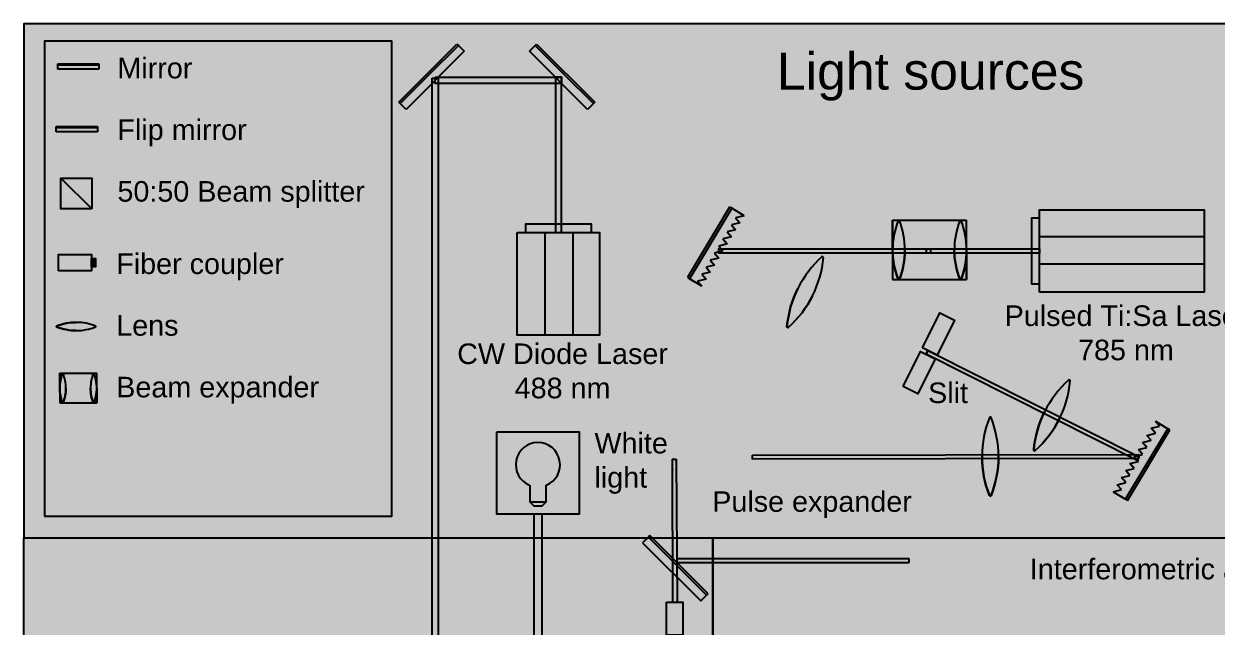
# Model space of a CAD drawing. Header units: millimetres. Extents: x -2208 to 2632, y -2461 to 1392.
# Drawn here: x -2208 to 983, y -223 to 1392 of the extents above; entities that cross this region are included whole.
import ezdxf
from ezdxf.enums import TextEntityAlignment as Align

# ---------------------------------------------------------------- set-up
doc = ezdxf.new("R2010")
doc.units = ezdxf.units.MM
for name, color, linetype, transparency in [('BlueLaser', 5, 'Continuous', 0.3), ('RedLaser', 1, 'Continuous', 0.3), ('RedLaserPulseshaper', 1, 'Continuous', 0.3), ('Setup', 255, 'Continuous', 0.85)]:
    doc.layers.add(name, color=color, linetype=linetype, transparency=transparency)
for name, color, linetype in [('Elements', 255, 'Continuous'), ('Fiber', 154, 'Continuous'), ('Legend', 7, 'Continuous'), ('Text', 255, 'Continuous')]:
    doc.layers.add(name, color=color, linetype=linetype)
doc.layers.add('WhiteLight', color=7, linetype='Continuous', true_color=0xffffff)
doc.styles.add('Label', font='arial.ttf', dxfattribs={"height": 50})
pattern_1 = [(0, (-8.3576, -258.449), (0, 7.6835), [5.588, -2.0955]), (90, (-8.3576, -258.449), (-7.6835, 5e-16), [5.588, -2.0955])]

# ---------------------------------------------------------------- blocks, each defined once
blk = doc.blocks.new('Laser1')
at = {"layer": 'Elements', "true_color": 0x000000}
h = blk.add_hatch(color=18, dxfattribs=at)
h.dxf.hatch_style = 1
h.paths.add_polyline_path([(-80, 220), (-80, 200), (80, 200), (80, 220)])
at = {"layer": 'Elements'}
h = blk.add_hatch(color=256, dxfattribs=at)
h.dxf.hatch_style = 1
h.set_gradient(color1=(91, 91, 91), color2=(173, 173, 173), name='CYLINDER')
h.paths.add_polyline_path([(-100, -200), (100, -200), (100, 200), (-100, 200)])
for points in [[(-80, 200), (80, 200), (80, 220), (-80, 220)], [(-100, 200), (100, 200), (100, -200), (-100, -200)]]:
    blk.add_lwpolyline(points, close=True, dxfattribs=at)
blk = doc.blocks.new('Reflection_Grating')
h = blk.add_hatch(color=256)
h.dxf.hatch_style = 1
h.set_gradient(color1=(255, 0, 0), one_color=1, tint=1, name='CYLINDER')
h.paths.add_polyline_path([(-45, -15), (-60, 0), (-65, -15), (-80, 0), (-85, -15), (-100, 0), (-100, -35), (100, -35), (100, 0), (95, -15), (80, 0), (75, -15), (60, 0), (55, -15), (40, 0), (35, -15), (20, 0), (15, -15), (0, 0), (-5, -15), (-20, 0), (-25, -15), (-40, 0)])
at = {"true_color": 0x000000}
h = blk.add_hatch(color=18, dxfattribs=at)
h.dxf.hatch_style = 1
h.paths.add_polyline_path([(100, -41), (100, -35), (-100, -35), (-100, -41)])
for p, q in [((-100, -35), (-100, -41)), ((-100, -41), (100, -41)), ((100, -41), (100, -35))]:
    blk.add_line(p, q)
at = {"layer": 'Elements'}
for p, q in [((-100, 0), (-85, -15)), ((-100, 0), (-100, -35)), ((-85, -15), (-80, 0)), ((-80, 0), (-65, -15)), ((-65, -15), (-60, 0)), ((-60, 0), (-45, -15)), ((-45, -15), (-40, 0)), ((-40, 0), (-25, -15)), ((-25, -15), (-20, 0)), ((-20, 0), (-5, -15)), ((-5, -15), (0, 0)), ((0, 0), (15, -15)), ((15, -15), (20, 0)), ((20, 0), (35, -15)), ((35, -15), (40, 0)), ((40, 0), (55, -15)), ((55, -15), (60, 0)), ((60, 0), (75, -15)), ((75, -15), (80, 0)), ((80, 0), (95, -15)), ((95, -15), (100, 0)), ((100, 0), (100, -35)), ((-100, -35), (100, -35))]:
    blk.add_line(p, q, dxfattribs=at)
blk = doc.blocks.new('Lens')
at = {"layer": 'Elements', "true_color": 0x8affff, "transparency": 33554559}
h = blk.add_hatch(color=131, dxfattribs=at)
h.dxf.hatch_style = 1
h.paths.add_polyline_path([(-94.8, 2.1, 0.682299), (-94.8, -2.1, 0.093597), (0, -20, 0.093597), (94.8, -2.1, 0.682299), (94.8, 2.1, 0.093597), (0, 20, 0.093597)])
at = {"layer": 'Elements'}
blk.add_lwpolyline([(0, -20, -0.093597), (-94.8, -2.1, -0.682299), (-94.8, 2.1, 0.682299), (-94.8, -2.1, 0.093597), (0, -20, 0.093597), (94.8, -2.1, 0.682299), (94.8, 2.1, 0.093597), (0, 20, 0.093597), (-94.8, 2.1, -0.093597), (0, 20, 0.093597), (-94.8, 2.1, -0.093597), (0, 20)], format="xyb", dxfattribs=at)
blk = doc.blocks.new('Slit')
at = {"layer": 'Elements', "true_color": 0x000000}
h = blk.add_hatch(color=18, dxfattribs=at)
h.dxf.hatch_style = 1
h.set_gradient(color1=(173, 173, 173))
h.paths.add_polyline_path([(-100, 20), (-100, -20), (-5, -20), (-5, 20)])
h = blk.add_hatch(color=18, dxfattribs=at)
h.dxf.hatch_style = 1
h.set_gradient(color1=(173, 173, 173), rotation=180)
h.paths.add_polyline_path([(5, 19.9), (5, -20.1), (100, -19.9), (100, 20.1)])
at = {"layer": 'Elements'}
for points in [[(-100, 20), (-5, 20), (-5, -20), (-100, -20)], [(5, 19.9), (100, 20.1), (100, -19.9), (5, -20.1)]]:
    blk.add_lwpolyline(points, close=True, dxfattribs=at)
blk = doc.blocks.new('FiberCoupler')
at = {"layer": 'Elements', "true_color": 0x000000}
h = blk.add_hatch(color=18, dxfattribs=at)
h.dxf.hatch_style = 1
h.set_gradient(color1=(45, 58, 73), color2=(106, 134, 164))
h.paths.add_polyline_path([(-10, 0), (-20, 0), (-20, -80), (-10, -80)])
h = blk.add_hatch(color=18, dxfattribs=at)
h.dxf.hatch_style = 1
h.set_gradient(color1=(106, 134, 164), color2=(176, 191, 207), one_color=1, tint=0.75, name='CYLINDER')
h.paths.add_polyline_path([(10, 0), (-10, 0), (-10, -80), (10, -80)])
h = blk.add_hatch(color=18, dxfattribs=at)
h.dxf.hatch_style = 1
h.paths.add_polyline_path([(20, 0), (10, 0), (10, -80), (20, -80)])
h = blk.add_hatch(color=18, dxfattribs=at)
h.dxf.hatch_style = 1
h.set_gradient(color1=(45, 58, 73), color2=(106, 134, 164), rotation=180)
h.paths.add_polyline_path([(20, 0), (10, 0), (10, -80), (20, -80)])
h = blk.add_hatch(color=18, dxfattribs=at)
h.dxf.hatch_style = 1
h.set_gradient(color1=(45, 58, 73), color2=(182, 196, 210), rotation=180, tint=0.71, name='CYLINDER')
h.paths.add_polyline_path([(10, -80), (-10, -80), (-10, -90), (10, -90)])
at = {"layer": 'Elements'}
blk.add_line((-10, -80), (10, -80), dxfattribs=at)
for points in [[(-20, 0), (20, 0), (20, -80), (-20, -80)], [(-10, -80), (10, -80), (10, -90), (-10, -90)]]:
    blk.add_lwpolyline(points, close=True, dxfattribs=at)
blk = doc.blocks.new('Laser2')
at = {"layer": 'Elements', "true_color": 0x000000}
h = blk.add_hatch(color=18, dxfattribs=at)
h.dxf.hatch_style = 1
h.paths.add_polyline_path([(-80, 270), (-80, 250), (80, 250), (80, 270)])
at = {"layer": 'Elements'}
h = blk.add_hatch(color=256, dxfattribs=at)
h.dxf.hatch_style = 1
h.set_gradient(color1=(91, 91, 91), color2=(173, 173, 173), name='CYLINDER')
h.paths.add_polyline_path([(-100, 0), (100, 0), (100, 250), (-100, 250)])
for points in [[(-80, 250), (80, 250), (80, 270), (-80, 270)], [(-100, 250), (100, 250), (100, 0), (-100, 0)]]:
    blk.add_lwpolyline(points, close=True, dxfattribs=at)
blk = doc.blocks.new('Mirror')
at = {"layer": 'Elements', "true_color": 0x000000}
h = blk.add_hatch(color=18, dxfattribs=at)
h.dxf.hatch_style = 1
h.paths.add_polyline_path([(0, 20), (100, 20), (100, 25), (-100, 25), (-100, 20)])
at = {"layer": 'Elements'}
h = blk.add_hatch(color=9, dxfattribs=at)
h.dxf.hatch_style = 1
h.set_gradient(color1=(173, 173, 173), name='CYLINDER')
h.paths.add_polyline_path([(0, 20), (-100, 20), (-100, 0), (100, 0), (100, 20)])
for p, q in [((-100, 20), (-100, 25)), ((-100, 25), (100, 25)), ((-100, 0), (-100, 20)), ((-100, 20), (0, 20)), ((100, 0), (-100, 0)), ((0, 20), (100, 20)), ((0, 20), (0, 20)), ((100, 25), (100, 20)), ((100, 20), (100, 0))]:
    blk.add_line(p, q, dxfattribs=at)
blk = doc.blocks.new('WhiteLight')
at = {"layer": 'Elements'}
h = blk.add_hatch(color=256, dxfattribs=at)
h.dxf.hatch_style = 1
h.set_gradient(color1=(132, 132, 132), color2=(214, 214, 214), rotation=90, tint=1, name='HEMISPHERICAL')
h.paths.add_polyline_path([(-100, -100), (100, -100), (100, 100), (-100, 100)])
h.paths.add_polyline_path([(20, -30), (20, -70), (10, -80), (-10, -80), (-20, -70), (-20, -30, -5.192582)], flags=16)
at = {"layer": 'Elements', "true_color": 0xffffff}
h = blk.add_hatch(color=7, dxfattribs=at)
h.dxf.hatch_style = 1
h.set_gradient(color1=(214, 214, 214), one_color=1, tint=1, name='SPHERICAL')
h.paths.add_polyline_path([(-20, -30), (-20, -70), (20, -70), (20, -30, 5.192582)])
at = {"layer": 'Elements'}
h = blk.add_hatch(color=256, dxfattribs=at)
h.dxf.hatch_style = 1
h.set_gradient(color1=(91, 91, 91), color2=(0, 0, 0), one_color=1, name='INVCYLINDER')
h.paths.add_polyline_path([(20, -30), (-20, -30), (-20, -70), (20, -70)])
h = blk.add_hatch(color=256, dxfattribs=at)
h.dxf.hatch_style = 1
h.set_gradient(color1=(91, 91, 91), color2=(0, 0, 0), one_color=1, name='INVCYLINDER')
h.paths.add_polyline_path([(10, -80), (20, -70), (-20, -70), (-10, -80)])
for p, q in [((-20, -70), (-10, -80)), ((-10, -80), (10, -80)), ((10, -80), (20, -70))]:
    blk.add_line(p, q, dxfattribs=at)
blk.add_lwpolyline([(-100, 100), (100, 100), (100, -100), (-100, -100)], close=True, dxfattribs=at)
blk.add_lwpolyline([(-20, -30), (-20, -70), (20, -70), (20, -30)], dxfattribs=at)
blk.add_arc((0, 20), 53.9, 291.8014, 248.1986, dxfattribs=at)
blk = doc.blocks.new('BeamExpander')
at = {"layer": 'Elements'}
for p, q in [((-90, 72.2), (90, 72.2)), ((-90, 0), (-90, 72.2)), ((-90, 72.2), (-90, -72.2)), ((90, -72.2), (90, 72.2)), ((90, 0), (90, -72.2)), ((-90, -72.2), (90, -72.2))]:
    blk.add_line(p, q, dxfattribs=at)
at = {"layer": 'Elements', "xscale": 0.75, "yscale": 0.75, "zscale": 0.75, "rotation": 90}
for p in [(-75, 0), (75, 0)]:
    blk.add_blockref('Lens', p, dxfattribs=at)
blk = doc.blocks.new('Mirror_Flip')
at = {"layer": 'Elements', "true_color": 0x000000, "transparency": 33554495}
h = blk.add_hatch(color=18, dxfattribs=at)
h.dxf.hatch_style = 1
h.paths.add_polyline_path([(0, 20), (100, 20), (100, 25), (-100, 25), (-100, 20)])
at = {"layer": 'Elements', "transparency": 33554495}
h = blk.add_hatch(color=9, dxfattribs=at)
h.dxf.hatch_style = 1
h.set_gradient(color1=(173, 173, 173), name='CYLINDER')
h.paths.add_polyline_path([(0, 20), (-100, 20), (-100, 0), (100, 0), (100, 20)])
at = {"layer": 'Elements'}
for p, q in [((-100, 20), (-100, 25)), ((-100, 25), (100, 25)), ((-100, 0), (-100, 20)), ((-100, 20), (0, 20)), ((100, 0), (-100, 0)), ((0, 20), (100, 20)), ((0, 20), (0, 20)), ((100, 25), (100, 20)), ((100, 20), (100, 0))]:
    blk.add_line(p, q, dxfattribs=at)
blk = doc.blocks.new('BeamSplitter_Square')
at = {"layer": 'Elements'}
h = blk.add_hatch(color=256, dxfattribs=at)
h.dxf.hatch_style = 1
h.set_gradient(color1=(173, 173, 173), rotation=315, centered=1, name='CURVED')
h.paths.add_polyline_path([(-75, 75), (-75, -75), (75, -75)], flags=17)
h.paths.add_polyline_path([(75, 75), (-75, 75), (75, -75)], flags=17)
blk.add_line((-75, 75), (75, -75), dxfattribs=at)
blk.add_lwpolyline([(75, -75), (-75, -75), (-75, 75), (75, 75)], close=True, dxfattribs=at)

msp = doc.modelspace()

# ---------------------------------------------------------------- hatches: boundary and pattern name
at = {"layer": 'BlueLaser'}
h = msp.add_hatch(dxfattribs=at)
h.set_pattern_fill('ANGLE', color=256, scale=1.1)
h.set_pattern_definition(pattern_1)
h.paths.add_polyline_path([(1819.1, 219.1), (2213.4, 219.1), (2213.4, 325.8), (1819.1, 325.8)], flags=9)
h.paths.add_polyline_path([(1819.1, 386.8), (2321.1, 386.8), (2321.1, 493.6), (1819.1, 493.6)], flags=9)
h.paths.add_polyline_path([(1819.1, 551.8), (2567.8, 551.8), (2567.8, 658.6), (1819.1, 658.6)], flags=9)
h.paths.add_polyline_path([(1818.9, 716.6), (2452.9, 716.6), (2452.9, 824.8), (1818.9, 824.8)], flags=9)
h.paths.add_polyline_path([(1819.3, 883), (2341.4, 883), (2341.4, 988.4), (1819.3, 988.4)], flags=9)
h.paths.add_polyline_path([(1822.9, 1065.9), (2155.1, 1065.9), (2155.1, 1149.8), (1822.9, 1149.8)], flags=9)
h.paths.add_polyline_path([(1822.7, 1230.7), (2219.4, 1230.7), (2219.4, 1315.9), (1822.7, 1315.9)], flags=9)
h.paths.add_polyline_path([(-1975.7, 223), (-1397, 223), (-1397, 328.4), (-1975.7, 328.4)], flags=9)
h.paths.add_polyline_path([(-1972.1, 405.9), (-1777.5, 405.9), (-1777.5, 489.8), (-1972.1, 489.8)], flags=9)
h.paths.add_polyline_path([(-1975.7, 553), (-1491.1, 553), (-1491.1, 658.4), (-1975.7, 658.4)], flags=9)
h.paths.add_polyline_path([(-1975.7, 717.9), (-1286, 717.9), (-1286, 823.6), (-1975.7, 823.6)], flags=9)
h.paths.add_polyline_path([(-1975.7, 882.9), (-1277.4, 882.9), (-1277.4, 988.6), (-1975.7, 988.6)], flags=9)
h.paths.add_polyline_path([(-1975.7, 1048), (-1593.8, 1048), (-1593.8, 1153.4), (-1975.7, 1153.4)], flags=9)
h.paths.add_polyline_path([(-1972.1, 1230.9), (-1742.5, 1230.9), (-1742.5, 1314.8), (-1972.1, 1314.8)], flags=9)
h.paths.add_polyline_path([(397.8, 460.2), (1075.5, 460.2), (1075.5, 665.4), (397.8, 665.4)], flags=9)
h.paths.add_polyline_path([(-1065.4, 358.4), (-473.2, 358.4), (-473.2, 563.7), (-1065.4, 563.7)], flags=9)
h.paths.add_polyline_path([(196.1, 361.6), (331.3, 361.6), (331.3, 447), (196.1, 447)], flags=9)
h.paths.add_polyline_path([(-226.2, 1154.4), (660.5, 1154.4), (660.5, 1346.6), (-226.2, 1346.6)], flags=9)
h = msp.add_hatch(dxfattribs=at)
h.set_pattern_fill('ANGLE', color=256, scale=1.1)
h.set_pattern_definition(pattern_1)
h.paths.add_polyline_path([(1819.1, 219.1), (2213.4, 219.1), (2213.4, 325.8), (1819.1, 325.8)], flags=9)
h.paths.add_polyline_path([(1819.1, 386.8), (2321.1, 386.8), (2321.1, 493.6), (1819.1, 493.6)], flags=9)
h.paths.add_polyline_path([(1819.1, 551.8), (2567.8, 551.8), (2567.8, 658.6), (1819.1, 658.6)], flags=9)
h.paths.add_polyline_path([(1818.9, 716.6), (2452.9, 716.6), (2452.9, 824.8), (1818.9, 824.8)], flags=9)
h.paths.add_polyline_path([(1819.3, 883), (2341.4, 883), (2341.4, 988.4), (1819.3, 988.4)], flags=9)
h.paths.add_polyline_path([(1822.9, 1065.9), (2155.1, 1065.9), (2155.1, 1149.8), (1822.9, 1149.8)], flags=9)
h.paths.add_polyline_path([(1822.7, 1230.7), (2219.4, 1230.7), (2219.4, 1315.9), (1822.7, 1315.9)], flags=9)
h.paths.add_polyline_path([(-1975.7, 223), (-1397, 223), (-1397, 328.4), (-1975.7, 328.4)], flags=9)
h.paths.add_polyline_path([(-1972.1, 405.9), (-1777.5, 405.9), (-1777.5, 489.8), (-1972.1, 489.8)], flags=9)
h.paths.add_polyline_path([(-1975.7, 553), (-1491.1, 553), (-1491.1, 658.4), (-1975.7, 658.4)], flags=9)
h.paths.add_polyline_path([(-1975.7, 717.9), (-1286, 717.9), (-1286, 823.6), (-1975.7, 823.6)], flags=9)
h.paths.add_polyline_path([(-1975.7, 882.9), (-1277.4, 882.9), (-1277.4, 988.6), (-1975.7, 988.6)], flags=9)
h.paths.add_polyline_path([(-1975.7, 1048), (-1593.8, 1048), (-1593.8, 1153.4), (-1975.7, 1153.4)], flags=9)
h.paths.add_polyline_path([(-1972.1, 1230.9), (-1742.5, 1230.9), (-1742.5, 1314.8), (-1972.1, 1314.8)], flags=9)
h.paths.add_polyline_path([(397.8, 460.2), (1075.5, 460.2), (1075.5, 665.4), (397.8, 665.4)], flags=9)
h.paths.add_polyline_path([(-1065.4, 358.4), (-473.2, 358.4), (-473.2, 563.7), (-1065.4, 563.7)], flags=9)
h.paths.add_polyline_path([(196.1, 361.6), (331.3, 361.6), (331.3, 447), (196.1, 447)], flags=9)
h.paths.add_polyline_path([(-226.2, 1154.4), (660.5, 1154.4), (660.5, 1346.6), (-226.2, 1346.6)], flags=9)
h = msp.add_hatch(color=256, dxfattribs=at)
h.dxf.hatch_style = 1
h.paths.add_polyline_path([(-1633.1, -794.7), (-1666.6, -794.7), (-1141.9, -1053.2), (-1108.4, -1053.2)])
h.paths.add_polyline_path([(-1666.6, -778.2), (-1666.6, -794.7), (-1633.1, -794.7)])
h.paths.add_polyline_path([(-1116.6, -778.2), (-1666.6, -778.2), (-1633.1, -794.7), (-1116.6, -794.7)])
h.paths.add_polyline_path([(-1100.1, -778.2), (-1116.6, -778.2), (-1116.6, -794.7), (-1100.1, -794.7)])
h.paths.add_polyline_path([(-1100.1, -519.7), (-1116.6, -519.7), (-1116.6, -778.2), (-1100.1, -778.2)])
h.paths.add_polyline_path([(-1100.1, -503.2), (-1116.6, -503.2), (-1116.6, -519.7), (-1100.1, -519.7)])
h.paths.add_polyline_path([(-1116.6, -503.2), (-1328.4, -503.2), (-1328.4, -519.7), (-1116.6, -519.7)])
h.paths.add_polyline_path([(-1100.1, 1245.8), (-1108.4, 1245.8), (-1116.6, 1245.8), (-1116.6, -503.2), (-1100.1, -503.2)])
h = msp.add_hatch(color=256, dxfattribs=at)
h.dxf.hatch_style = 1
h.paths.add_polyline_path([(-786.6, 1232.1), (-786.6, 1248.6), (-1108.4, 1248.6), (-1108.4, 1232.1)])
h.paths.add_polyline_path([(-770.1, 1248.6), (-786.6, 1248.6), (-786.6, 1232.1), (-770.1, 1232.1)], flags=17)
h.paths.add_polyline_path([(-786.6, 833.3), (-770.1, 833.3), (-770.1, 1039.6), (-778.4, 1039.6), (-778.4, 1056.1), (-770.1, 1056.1), (-770.1, 1248.6), (-786.6, 1248.6)])
h.paths.add_polyline_path([(-770.1, 1056.1), (-778.4, 1056.1), (-778.4, 1039.6), (-770.1, 1039.6)], flags=17)
h.paths.add_polyline_path([(-770.1, 1039.6), (-770.1, 1056.1)])
h = msp.add_hatch(color=256, dxfattribs=at)
h.dxf.hatch_style = 1
h.paths.add_polyline_path([(-814.1, 558.3), (-739.9, 558.3), (-739.9, 833.3), (-814.1, 833.3)])
at = {"layer": 'Legend', "true_color": 0xfefefe, "transparency": 33554559}
h = msp.add_hatch(color=7, dxfattribs=at)
h.dxf.hatch_style = 1
h.paths.add_polyline_path([(-2153.4, 74.3), (-1223.9, 74.3), (-1223.9, 1344.8), (-2153.4, 1344.8)])
at = {"layer": 'Legend', "true_color": 0x93278f, "transparency": 33554687}
h = msp.add_hatch(color=217, dxfattribs=at)
h.dxf.hatch_style = 1
h.paths.add_polyline_path([(35.8, 299.8), (-250.2, 300), (-250, 158.8), (36.1, 158.7)])
at = {"layer": 'Legend', "transparency": 33554559}
h = msp.add_hatch(color=5, dxfattribs=at)
h.dxf.hatch_style = 1
h.paths.add_polyline_path([(448, -1.7), (161.9, -1.5), (162.2, -142.6), (448.2, -142.8)])
at = {"layer": 'RedLaser'}
h = msp.add_hatch(color=256, dxfattribs=at)
h.dxf.hatch_style = 1
h.paths.add_polyline_path([(508.6, 822.3), (508.6, 748.1), (948.6, 748.1), (948.6, 822.3)])
h = msp.add_hatch(color=256, dxfattribs=at)
h.dxf.hatch_style = 1
h.paths.add_polyline_path([(217.1, 789.3), (-349.4, 789.3), (-349.4, 778.3), (217.1, 778.3)])
h.paths.add_polyline_path([(508.6, 789.3), (217.1, 789.3), (217.1, 778.3), (508.6, 778.3)])
h.paths.add_polyline_path([(209.8, 517.3), (204.8, 507.5), (738.6, 239.3), (763.1, 239.3)])
h.paths.add_polyline_path([(772.6, 234.5), (763.1, 239.3), (738.6, 239.3), (760.4, 228.3), (772.4, 228.3), (772.6, 228.8)])
h.paths.add_polyline_path([(772.6, 239.3), (763.1, 239.3), (772.6, 234.5)], flags=17)
h.paths.add_polyline_path([(772.4, 228.3), (760.4, 228.3), (770, 223.5)])
h.paths.add_polyline_path([(774.9, 233.3), (772.6, 234.5), (772.6, 228.8)])
h.paths.add_polyline_path([(738.6, 239.3), (-474.3, 237.6), (-474.3, 226.6), (760.4, 228.3)])
h = msp.add_hatch(color=256, dxfattribs=at)
h.dxf.hatch_style = 1
h.paths.add_polyline_path([(-463.2, 226.7), (-474.5, 226.6), (-473.6, -156.3), (-471.8, -156.3), (-461.1, -156.2)])
h = msp.add_hatch(color=256, dxfattribs=at)
h.dxf.hatch_style = 1
h.paths.add_polyline_path([(160, -40.1), (-461.7, -40.1), (-461.7, -41.2), (-461.6, -49.8), (160, -50)])
at = {"layer": 'RedLaserPulseshaper'}
h = msp.add_hatch(color=256, dxfattribs=at)
h.dxf.hatch_style = 1
h.paths.add_polyline_path([(-117.5, 675.6), (-113.8, 682.9), (-349.4, 792.1)])
h.paths.add_polyline_path([(-121.2, 668.2), (-117.5, 675.6), (-349.4, 792.1)])
at = {"layer": 'RedLaserPulseshaper', "true_color": 0xf26722}
h = msp.add_hatch(color=30, dxfattribs=at)
h.dxf.hatch_style = 1
h.paths.add_polyline_path([(-113.8, 682.9), (-110, 690.5), (-349.4, 792.1)])
at = {"layer": 'RedLaserPulseshaper', "true_color": 0xf8d731}
h = msp.add_hatch(color=40, dxfattribs=at)
h.dxf.hatch_style = 1
h.paths.add_polyline_path([(-349.4, 792.1), (-110, 690.5), (-106.3, 697.9)])
at = {"layer": 'RedLaserPulseshaper'}
h = msp.add_hatch(color=12, dxfattribs=at)
h.dxf.hatch_style = 1
h.paths.add_polyline_path([(-124.9, 660.8), (-121.2, 668.2), (-349.4, 792.1)])
at = {"layer": 'RedLaserPulseshaper', "true_color": 0x93278f}
h = msp.add_hatch(color=217, dxfattribs=at)
h.dxf.hatch_style = 1
h.paths.add_polyline_path([(-349.4, 792.1), (-128.6, 653.4), (-124.9, 660.8)])
at = {"layer": 'RedLaserPulseshaper'}
h = msp.add_hatch(color=256, dxfattribs=at)
h.dxf.hatch_style = 1
h.paths.add_polyline_path([(207.3, 512.4), (-117.5, 675.6), (-121.2, 668.2), (203.9, 505.6)])
h = msp.add_hatch(color=256, dxfattribs=at)
h.dxf.hatch_style = 1
h.paths.add_polyline_path([(211.3, 520.4), (-113.8, 682.9), (-117.5, 675.6), (207.3, 512.4)])
at = {"layer": 'RedLaserPulseshaper', "true_color": 0xf26722}
h = msp.add_hatch(color=30, dxfattribs=at)
h.dxf.hatch_style = 1
h.paths.add_polyline_path([(215.1, 528), (-110, 690.5), (-113.8, 682.9), (211.3, 520.4)])
at = {"layer": 'RedLaserPulseshaper', "true_color": 0xf8d731}
h = msp.add_hatch(color=40, dxfattribs=at)
h.dxf.hatch_style = 1
h.paths.add_polyline_path([(218.8, 535.3), (-106.3, 697.9), (-110, 690.5), (215.1, 528)])
at = {"layer": 'RedLaserPulseshaper', "true_color": 0x93278f}
h = msp.add_hatch(color=217, dxfattribs=at)
h.dxf.hatch_style = 1
h.paths.add_polyline_path([(200.2, 498.3), (-124.9, 660.8), (-128.6, 653.4), (196.5, 490.9)])
at = {"layer": 'RedLaserPulseshaper'}
h = msp.add_hatch(color=12, dxfattribs=at)
h.dxf.hatch_style = 1
h.paths.add_polyline_path([(203.9, 505.6), (-121.2, 668.2), (-124.9, 660.8), (200.2, 498.3)])
at = {"layer": 'Setup'}
h = msp.add_hatch(color=253, dxfattribs=at)
h.dxf.hatch_style = 1
h.paths.add_polyline_path([(-2208.4, 1391.6), (-2208.4, 16.6), (2631.6, 16.6), (2631.6, 1391.6)])
h = msp.add_hatch(color=250, dxfattribs=at)
h.dxf.hatch_style = 1
h.paths.add_polyline_path([(-2208.4, -1856.2), (-365.9, -1856.2), (-365.9, 16.6), (-2208.4, 16.6)])
h = msp.add_hatch(color=251, dxfattribs=at)
h.dxf.hatch_style = 1
h.paths.add_polyline_path([(2631.6, 16.6), (-365.9, 16.6), (-365.9, -1856.2), (2626.1, -1856.2)])
at = {"layer": 'WhiteLight'}
h = msp.add_hatch(color=256, dxfattribs=at)
h.dxf.hatch_style = 1
h.paths.add_polyline_path([(-1669.4, -775.4), (-1669.4, -797.4), (-1624.5, -797.4)])
h.paths.add_polyline_path([(-1119.4, -775.4), (-1669.4, -775.4), (-1624.5, -797.4), (-1119.4, -797.4)])
h.paths.add_polyline_path([(-1097.4, -775.4), (-1119.4, -775.4), (-1119.4, -797.4), (-1097.4, -797.4)])
h.paths.add_polyline_path([(-1097.4, -522.4), (-1119.4, -522.4), (-1119.4, -775.4), (-1097.4, -775.4)])
h.paths.add_polyline_path([(-1119.4, -500.4), (-1328.4, -500.4), (-1328.4, -522.4), (-1119.4, -522.4)])
h.paths.add_polyline_path([(-1097.4, -500.4), (-1119.4, -500.4), (-1119.4, -522.4), (-1097.4, -522.4)])
h.paths.add_polyline_path([(-844.4, -500.4), (-1097.4, -500.4), (-1097.4, -522.4), (-844.4, -522.4)])
h.paths.add_polyline_path([(-822.4, -500.4), (-844.4, -500.4), (-844.4, -522.4), (-822.4, -522.4)])
h.paths.add_polyline_path([(-822.4, 79.8), (-844.4, 79.8), (-844.4, -500.4), (-822.4, -500.4)])

# ---------------------------------------------------------------- linework, layer by layer
at = {"layer": 'BlueLaser'}
for points in [[(-1116.6, 1245.8), (-1100.1, 1245.8), (-1100.1, -794.7), (-1116.6, -794.7)], [(-1108.4, 1248.6), (-770.1, 1248.6), (-770.1, 1232.1), (-1108.4, 1232.1)], [(-770.1, 1248.6), (-786.6, 1248.6), (-786.6, 833.3), (-770.1, 833.3)], [(-814.1, 833.3), (-739.9, 833.3), (-739.9, 558.3), (-814.1, 558.3)]]:
    msp.add_lwpolyline(points, close=True, dxfattribs=at)
at = {"layer": 'Fiber'}
msp.add_arc((-437.4, 198.1), 35.8, 176.8744, 180, dxfattribs=at)
at = {"layer": 'Legend'}
msp.add_lwpolyline([(-2153.4, 74.3), (-1223.9, 74.3), (-1223.9, 1344.8), (-2153.4, 1344.8)], close=True, dxfattribs=at)
at = {"layer": 'RedLaser'}
for p, q in [((208.7, 514.9), (204.8, 507.6)), ((-474.5, 226.6), (-463.2, 226.7)), ((-474.5, 226.6), (-473.6, -156.3)), ((-463.2, 226.7), (-461.1, -156.2)), ((160, -40.1), (-461.7, -40.1)), ((-461.7, -40.1), (-461.6, -49.8)), ((-461.7, -49.8), (160, -50)), ((160, -50), (160, -40.1)), ((-473.6, -156.3), (-461.1, -156.2))]:
    msp.add_line(p, q, dxfattribs=at)
for points in [[(508.6, 822.3), (948.6, 822.3), (948.6, 748.1), (508.6, 748.1)], [(217.1, 778.3), (-349.4, 778.3), (-349.4, 789.3), (217.1, 789.3)], [(508.6, 789.3), (508.6, 778.3), (206.1, 778.3), (206.1, 789.3)], [(209.8, 517.3), (774.9, 233.3), (770, 223.5), (204.8, 507.5)], [(-259.7, 237.6), (772.6, 239.3), (772.6, 228.3), (-259.7, 226.6)]]:
    msp.add_lwpolyline(points, close=True, dxfattribs=at)
at = {"layer": 'Setup', "color": 7}
for points in [[(-2208.4, 16.6), (2631.6, 16.6), (2631.6, 1391.6), (-2208.4, 1391.6)], [(-2208.4, 16.6), (-365.9, 16.6), (-365.9, -1856.2), (-2208.4, -1856.2)], [(-365.9, 16.6), (2631.6, 16.6), (2626.1, -1856.2), (-365.9, -1856.2)]]:
    msp.add_lwpolyline(points, close=True, dxfattribs=at)
at = {"layer": 'WhiteLight'}
msp.add_lwpolyline([(-822.4, 79.8), (-844.4, 79.8), (-844.4, -522.4), (-822.4, -522.4)], close=True, dxfattribs=at)

# ---------------------------------------------------------------- block references
at = {"layer": 'Elements', "yscale": 1.1, "zscale": 1.1}
for name, p, xscale, rotation in [('Mirror', (-1108.4, 1240.3), 1.1, 45), ('Mirror', (-778.4, 1240.3), 1.1, 315), ('Reflection_Grating', (-338.4, 783.8), 1.1, 239.0362434679265), ('Laser1', (728.6, 783.8), 1.1, 89.99999999999999), ('Lens', (-118.4, 673.8), 1.1, 63.43494882292201), ('Slit', (212.3, 509.9), 1.1, 63.43494882292201), ('Lens', (541.6, 343.8), 1.1, 63.43494882292201), ('Lens', (376.6, 233.8), 1.1, 90), ('Reflection_Grating', (761.6, 233.8), 1.1, 59.03624346792648), ('Mirror', (-475.4, -75), -1.1, 315.0000000000002)]:
    msp.add_blockref(name, p, dxfattribs=dict(at, xscale=xscale, rotation=rotation))
at = {"layer": 'Elements', "xscale": 1.1, "yscale": 1.1, "zscale": 1.1}
for name, p in [('BeamExpander', (214.4, 786.6)), ('Laser2', (-778.4, 558.3)), ('WhiteLight', (-833.4, 189.8)), ('FiberCoupler', (-467.3, -156.3))]:
    msp.add_blockref(name, p, dxfattribs=at)
at = {"layer": 'Legend', "xscale": 0.55, "yscale": 0.55, "zscale": 0.55}
for name, p in [('Mirror', (-2062.6, 1270.6)), ('Mirror_Flip', (-2066.7, 1102.8)), ('BeamSplitter_Square', (-2068.1, 937.8)), ('Lens', (-2068.5, 581.8)), ('BeamExpander', (-2063, 416.8))]:
    msp.add_blockref(name, p, dxfattribs=at)
at = {"layer": 'Legend', "xscale": 1.1, "yscale": 1.1, "zscale": 1.1, "rotation": 90}
msp.add_blockref('FiberCoupler', (-2115.3, 752.3), dxfattribs=at)

# ---------------------------------------------------------------- texts
at = {"layer": 'Legend', "style": 'Label'}
for s, p in [('Mirror', (-1958.1, 1245.8)), ('Flip mirror', (-1958.1, 1080.8)), ('50:50 Beam splitter', (-1958.1, 915.8)), ('Fiber coupler', (-1961.3, 722.1)), ('Lens', (-1961.3, 557.1)), ('Beam expander', (-1961.3, 392.1))]:
    msp.add_text(s, height=55, dxfattribs=at).set_placement(p)
at = {"layer": 'Setup', "color": 7, "transparency": 33554687, "style": 'Label'}
msp.add_text('Light sources', height=99, dxfattribs=at).set_placement((217.1, 1215.6), align=Align.CENTER)
at = {"layer": 'Text', "style": 'Label'}
for s, p in [('Slit', (263.7, 376.8)), ('Pulse expander', (-100.1, 85.8)), ('Interferometric autocorrelator', (977.7, -94.8))]:
    msp.add_text(s, height=55, dxfattribs=at).set_placement(p, align=Align.CENTER)
at = {"layer": 'Text', "char_height": 55, "attachment_point": 2, "style": 'Label'}
for s, insert, width in [('Pulsed Ti:Sa Laser 785 nm', (739.6, 638.1), 653.459), ('CW Diode Laser 488 nm', (-767.4, 536.3), 567.53)]:
    msp.add_mtext(s, dxfattribs=dict(at, insert=insert, width=width))
at = {"layer": 'Text', "insert": (-682.1, 297.1), "char_height": 55, "attachment_point": 1, "style": 'Label'}
msp.add_mtext_dynamic_manual_height_columns('White\\Plight', width=405, gutter_width=250, heights=[0], dxfattribs=at)

doc.saveas('drawing.dxf')
